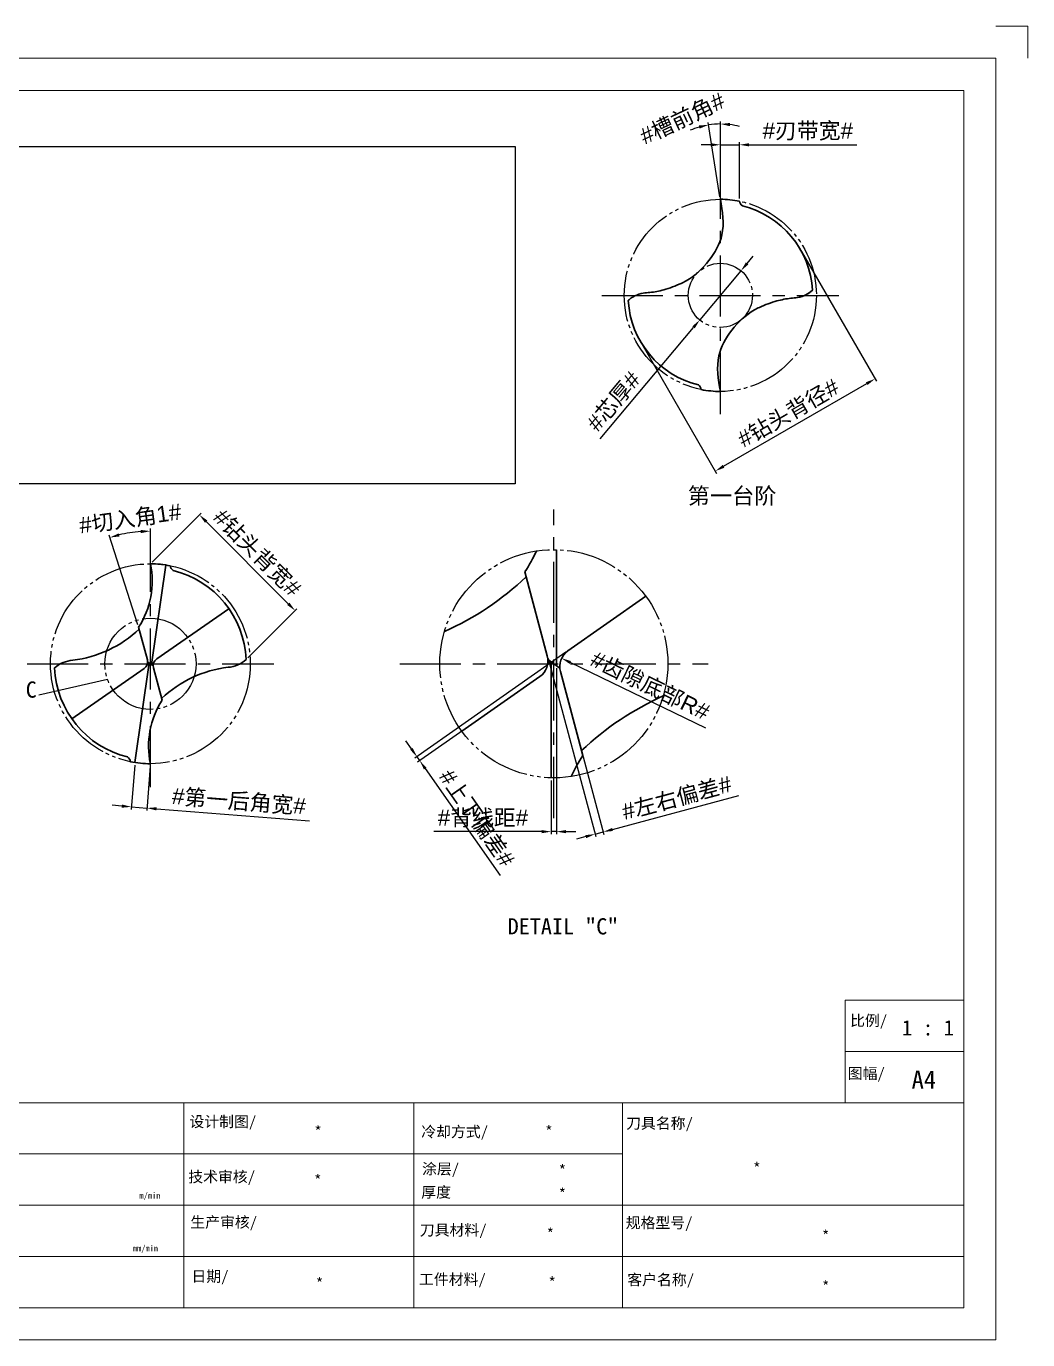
# Model space of a CAD drawing. Header units: inches. Extents: x 0 to 297, y 0 to 210.
# Drawn here: x 140.6 to 297, y 5 to 210 of the extents above; entities that cross this region are included whole.
import ezdxf
from ezdxf.enums import TextEntityAlignment as Align

# ---------------------------------------------------------------- set-up
doc = ezdxf.new("R2010")
doc.units = ezdxf.units.IN
doc.header["$MEASUREMENT"] = 0
doc.linetypes.add('CENTER', pattern=[50.8, 31.75, -6.35, 6.35, -6.35])
doc.linetypes.add('JIS_09_08', pattern=[10.75, 8, -0.55, 0.55, -0.55, 0.55, -0.55])
for name, color, linetype in [('中心线', 2, 'JIS_09_08'), ('保护层', 7, 'Continuous'), ('图框', 7, 'Continuous'), ('标注', 3, 'Continuous'), ('注释', 3, 'Continuous'), ('虚线轮廓', 3, 'Continuous')]:
    doc.layers.add(name, color=color, linetype=linetype)
doc.layers.add('轮廓', color=4, linetype='Continuous', lineweight=35)
doc.styles.get("Standard").update_dxf_attribs({"font": 'arial.ttf'})
doc.styles.add('宋体1.0', font='')
doc.styles.add('样式 1', font='simsunb.ttf')
doc.styles.add('样式 2', font='', dxfattribs={"width": 0.8})
doc.styles.get('宋体1.0').set_extended_font_data('SimSun')
doc.styles.get('样式 2').set_extended_font_data('KaiTi_GB2312')
doc.dimstyles.new('ISO-25-A', dxfattribs={"dimtxt": 2.5, "dimasz": 1.5, "dimexe": 0.4, "dimexo": 0.4, "dimgap": 0.4, "dimtad": 1, "dimdec": 3, "dimtxsty": 'Standard', "dimcen": 2.5, "dimclrd": 256, "dimclre": 256, "dimclrt": 256, "dimadec": 0, "dimazin": 0, "dimtfac": 1, "dimtdec": 3, "dimtmove": 0, "dimatfit": 3, "dimfxl": 1, "dimarcsym": 0})
doc.dimstyles.new('ISO-25-L', dxfattribs={"dimtxt": 2.5, "dimasz": 1.5, "dimexe": 0.4, "dimexo": 0.4, "dimgap": 0.4, "dimtad": 1, "dimdec": 3, "dimtxsty": 'Standard', "dimcen": 2.5, "dimclrd": 256, "dimclre": 256, "dimclrt": 256, "dimadec": 0, "dimazin": 0, "dimtfac": 1, "dimtdec": 3, "dimtmove": 0, "dimatfit": 3, "dimfxl": 1, "dimarcsym": 0})

# ---------------------------------------------------------------- blocks, each defined once
blk = doc.blocks.new('TYFrame_XT')
at = {"layer": '图框', "lineweight": 9}
for p, q in [((292, 210), (297, 210)), ((292, 210), (297, 210)), ((292, 210), (297, 210)), ((292, 210), (297, 210)), ((292, 210), (297, 210)), ((292, 210), (297, 210)), ((292, 210), (297, 210)), ((292, 210), (297, 210)), ((297, 205), (297, 210)), ((297, 205), (297, 210)), ((297, 205), (297, 210)), ((297, 205), (297, 210)), ((297, 205), (297, 210)), ((297, 205), (297, 210)), ((297, 205), (297, 210)), ((297, 205), (297, 210)), ((5, 205), (292, 205)), ((292, 205), (292, 5)), ((10, 200), (287, 200)), ((282, 200), (287, 200)), ((287, 200), (287, 10)), ((287, 195), (287, 200)), ((287, 58), (287, 118)), ((287, 114), (287, 106)), ((287, 98), (287, 90)), ((287, 50), (268.48, 50)), ((165.21, 10), (165.21, 42)), ((201.15, 10), (201.15, 42)), ((128.53, 26), (287, 26)), ((128.53, 18), (287, 18)), ((287, 10), (128.53, 10)), ((292, 5), (5, 5))]:
    blk.add_line(p, q, dxfattribs=at)
at = {"layer": '图框', "color": 0, "lineweight": 9}
for p, q in [((268.48, 58), (268.48, 42)), ((268.48, 58), (287, 58)), ((128.53, 42), (287, 42)), ((233.72, 42), (233.72, 10)), ((128.53, 34), (233.72, 34)), ((233.65, 27.16), (233.72, 27.16))]:
    blk.add_line(p, q, dxfattribs=at)
at = {"layer": '图框', "color": 4, "lineweight": 9}
blk.add_line((128.53, 10), (287, 10), dxfattribs=at)
at = {"layer": '图框', "lineweight": 9, "char_height": 1.7, "attachment_point": 1}
for s, insert, width in [('{\\fNSimSun|b0|i0|c134|p49;比例/}', (269.26, 55.67), 9.4776), ('{\\fNSimSun|b0|i0|c134|p49;图幅/}', (268.89, 47.41), 9.1232), ('{\\fNSimSun|b0|i0|c134|p49;设计制图/\\P}', (166.1, 39.89), 14.1158), ('{\\fNSimSun|b0|i0|c134|p49;刀具名称/}', (234.29, 39.64), 12.7935), ('{\\fNSimSun|b0|i0|c134|p49;冷却方式/}', (202.3, 38.32), 13.9742), ('{\\fNSimSun|b0|i0|c134|p49;技术审核/\\P}', (165.92, 31.28), 13.1299), ('{\\fNSimSun|b0|i0|c134|p49;涂层/}', (202.42, 32.52), 13.9742), ('{\\fNSimSun|b0|i0|c134|p49;厚度}', (202.3, 28.89), 29.6282), ('{\\fNSimSun|b0|i0|c134|p49;生产审核/\\P}', (166.24, 24.2), 14.4426), ('{\\fNSimSun|b0|i0|c134|p49;刀具材料/}', (202.07, 22.97), 14.09), ('{\\fNSimSun|b0|i0|c134|p49;规格型号/}', (234.22, 24.11), 13.1299), ('{\\fNSimSun|b0|i0|c134|p49;工件材料/}', (201.95, 15.29), 13.1299), ('{\\fNSimSun|b0|i0|c134|p49;客户名称/}', (234.47, 15.22), 14.3763)]:
    blk.add_mtext(s, dxfattribs=dict(at, insert=insert, width=width))
at = {"layer": '图框', "lineweight": 9, "attachment_point": 1}
for s, insert, char_height, width, style in [('1 : 1', (277.34, 54.89), 2.4, 11.5045, '宋体1.0'), ('{\\W1;A4}', (278.87, 47.01), 2.8, 8.3005, '样式 2'), ('m/min', (158.3, 27.98), 0.96, 25.34, '样式 1'), ('mm/min', (157.28, 19.75), 0.96, 25.34, '样式 1')]:
    blk.add_mtext(s, dxfattribs=dict(at, insert=insert, char_height=char_height, width=width, style=style))
at = {"layer": '图框', "lineweight": 9, "insert": (166.41, 18.08), "char_height": 1.4, "attachment_point": 1}
blk.add_mtext('{\\fSimSun|b0|i0|c134|p54;\\P\\H1.214x;日期\\fNSimSun|b0|i0|c134|p49;/}', dxfattribs=at)
at = {"layer": '图框', "style": '样式 1'}
for tag, p in [('设计', (186.18, 37.5)), ('冷却', (222.23, 37.52)), ('刀具名称', (254.7, 31.77)), ('审核', (186.14, 29.88)), ('涂层', (224.34, 31.44)), ('厚度', (224.33, 27.78)), ('刀具材料', (222.45, 21.55)), ('规格型号', (265.45, 21.22)), ('日期', (186.42, 13.79)), ('被加工材料', (222.74, 13.91)), ('客户名称', (265.45, 13.31))]:
    blk.add_attdef(tag, text='', height=1.73, dxfattribs=at).set_placement(p, align=Align.MIDDLE_CENTER)
blk = doc.blocks.new('*D51')
at = {"layer": 'Defpoints', "color": 0, "transparency": 16777216}
for p in [(155.74, 130.75), (160, 126.1), (158.17, 116.2), (160, 110.5), (160, 110.5)]:
    blk.add_point(p, dxfattribs=at)
at = {"layer": '标注', "lineweight": -2, "transparency": 16777216}
for p, q in [((160, 126.5), (160, 131.6)), ((158.05, 116.58), (153.55, 130.59))]:
    blk.add_line(p, q, dxfattribs=at)
blk.add_arc((160, 110.5), 20.7, 94.1533, 103.646, dxfattribs=at)
at = {"layer": '标注', "transparency": 16777216}
for points in [[(158.49, 131.39), (158.51, 130.89), (160, 131.2)], [(155.18, 130.37), (155.05, 130.85), (153.67, 130.21)]]:
    blk.add_solid(points, dxfattribs=at)
at = {"layer": '标注', "transparency": 16777216, "insert": (156.87, 133.04), "char_height": 2.5, "attachment_point": 5, "rotation": 7.9148}
blk.add_mtext('#切入角1#', dxfattribs=at)
blk = doc.blocks.new('*D52')
at = {"layer": 'Defpoints', "color": 0, "transparency": 16777216}
for p in [(160, 126.1), (182.6, 118.8), (174.96, 111.16)]:
    blk.add_point(p, dxfattribs=at)
at = {"layer": '标注', "lineweight": -2, "transparency": 16777216}
for p, q in [((160.28, 126.38), (167.93, 134.03)), ((168.71, 132.69), (181.54, 119.86)), ((175.24, 111.44), (182.88, 119.08))]:
    blk.add_line(p, q, dxfattribs=at)
at = {"layer": '标注', "transparency": 16777216}
for points in [[(168.89, 132.87), (168.53, 132.51), (167.65, 133.75)], [(181.72, 120.04), (181.36, 119.68), (182.6, 118.8)]]:
    blk.add_solid(points, dxfattribs=at)
at = {"layer": '标注', "transparency": 16777216, "insert": (176.58, 127.73), "char_height": 2.5, "attachment_point": 5, "rotation": 315}
blk.add_mtext('#钻头背宽#', dxfattribs=at)
blk = doc.blocks.new('*D53')
at = {"layer": 'Defpoints', "color": 0, "transparency": 16777216}
for p in [(157.59, 95.09), (160, 94.9), (159.46, 87.98)]:
    blk.add_point(p, dxfattribs=at)
at = {"layer": '标注', "lineweight": -2, "transparency": 16777216}
for p, q in [((157.56, 94.69), (157.01, 87.77)), ((159.97, 94.5), (159.42, 87.58)), ((155.55, 88.29), (154.05, 88.41)), ((157.05, 88.17), (159.46, 87.98)), ((160.95, 87.86), (184.86, 85.98))]:
    blk.add_line(p, q, dxfattribs=at)
at = {"layer": '标注', "transparency": 16777216}
for points in [[(155.57, 88.54), (155.53, 88.04), (157.05, 88.17)], [(160.97, 88.11), (160.93, 87.62), (159.46, 87.98)]]:
    blk.add_solid(points, dxfattribs=at)
at = {"layer": '标注', "transparency": 16777216, "insert": (173.81, 88.92), "char_height": 2.5, "attachment_point": 5, "rotation": 355.5}
blk.add_mtext('#第一后角宽#', dxfattribs=at)
blk = doc.blocks.new('*D54')
at = {"layer": 'Defpoints', "color": 0, "transparency": 16777216}
for p in [(223.41, 110.2), (222.6, 92.7), (222.6, 84.3)]:
    blk.add_point(p, dxfattribs=at)
at = {"layer": '标注', "lineweight": -2, "transparency": 16777216}
for p, q in [((223.41, 109.8), (223.41, 83.9)), ((222.6, 92.3), (222.6, 83.9)), ((221.1, 84.3), (204.26, 84.3)), ((223.41, 84.3), (222.6, 84.3)), ((224.91, 84.3), (226.41, 84.3))]:
    blk.add_line(p, q, dxfattribs=at)
at = {"layer": '标注', "transparency": 16777216}
for points in [[(221.1, 84.55), (221.1, 84.05), (222.6, 84.3)], [(224.91, 84.55), (224.91, 84.05), (223.41, 84.3)]]:
    blk.add_solid(points, dxfattribs=at)
at = {"layer": '标注', "transparency": 16777216, "insert": (211.93, 86.35), "char_height": 2.5, "attachment_point": 5}
blk.add_mtext('#背线距#', dxfattribs=at)
blk = doc.blocks.new('*D55')
at = {"layer": 'Defpoints', "color": 0, "transparency": 16777216}
for p in [(221.99, 111.73), (224.02, 109.28), (230.72, 84.25)]:
    blk.add_point(p, dxfattribs=at)
at = {"layer": '标注', "lineweight": -2, "transparency": 16777216}
for p, q in [((222.09, 111.34), (229.54, 83.53)), ((224.12, 108.89), (230.82, 83.87)), ((232.17, 84.64), (251.88, 89.92)), ((229.44, 83.91), (230.72, 84.25)), ((227.99, 83.52), (226.54, 83.13))]:
    blk.add_line(p, q, dxfattribs=at)
at = {"layer": '标注', "transparency": 16777216}
for points in [[(232.1, 84.88), (232.23, 84.4), (230.72, 84.25)], [(227.92, 83.76), (228.05, 83.28), (229.44, 83.91)]]:
    blk.add_solid(points, dxfattribs=at)
at = {"layer": '标注', "transparency": 16777216, "insert": (242.22, 89.46), "char_height": 2.5, "attachment_point": 5, "rotation": 15}
blk.add_mtext('#左右偏差#', dxfattribs=at)
blk = doc.blocks.new('*D56')
at = {"layer": 'Defpoints', "color": 0, "transparency": 16777216}
for p in [(225.21, 112.52), (220.81, 108.5), (202.06, 95.37)]:
    blk.add_point(p, dxfattribs=at)
at = {"layer": '标注', "lineweight": -2, "transparency": 16777216}
for p, q in [((224.88, 112.29), (201.29, 95.77)), ((220.48, 108.27), (201.73, 95.14)), ((200.76, 97.23), (199.9, 98.46)), ((201.62, 96), (202.06, 95.37)), ((202.92, 94.14), (214.63, 77.43))]:
    blk.add_line(p, q, dxfattribs=at)
at = {"layer": '标注', "transparency": 16777216}
for points in [[(200.96, 97.37), (200.55, 97.09), (201.62, 96)], [(203.13, 94.29), (202.72, 94), (202.06, 95.37)]]:
    blk.add_solid(points, dxfattribs=at)
at = {"layer": '标注', "transparency": 16777216, "insert": (210.88, 86.35), "char_height": 2.5, "attachment_point": 5, "rotation": 305}
blk.add_mtext('#上下偏差#', dxfattribs=at)
blk = doc.blocks.new('*D57')
at = {"layer": 'Defpoints', "color": 0, "transparency": 16777216}
for p in [(224.21, 111.36), (226.92, 110.05)]:
    blk.add_point(p, dxfattribs=at)
at = {"layer": '注释', "lineweight": -2, "transparency": 16777216}
blk.add_line((246.73, 100.47), (225.57, 110.7), dxfattribs=at)
at = {"layer": '注释', "transparency": 16777216}
blk.add_solid([(225.67, 110.93), (225.46, 110.48), (224.21, 111.36)], dxfattribs=at)
at = {"layer": '注释', "transparency": 16777216, "insert": (237.98, 106.98), "char_height": 2.5, "attachment_point": 5, "rotation": 334.199}
blk.add_mtext('#齿隙底部R#', dxfattribs=at)
blk = doc.blocks.new('*D58')
at = {"layer": 'Defpoints', "color": 0, "transparency": 16777216}
for p in [(252.22, 171.84), (245.78, 164.16)]:
    blk.add_point(p, dxfattribs=at)
at = {"layer": '标注', "lineweight": -2, "transparency": 16777216}
for p, q in [((253.18, 172.99), (254.15, 174.14)), ((252.22, 171.84), (245.78, 164.16)), ((230.21, 145.59), (244.82, 163.01))]:
    blk.add_line(p, q, dxfattribs=at)
at = {"layer": '标注', "transparency": 16777216}
for points in [[(252.99, 173.15), (253.38, 172.83), (252.22, 171.84)], [(244.62, 163.17), (245.01, 162.85), (245.78, 164.16)]]:
    blk.add_solid(points, dxfattribs=at)
at = {"layer": '标注', "transparency": 16777216, "insert": (232.43, 151.39), "char_height": 2.5, "attachment_point": 5, "rotation": 50.0188}
blk.add_mtext('#芯厚#', dxfattribs=at)
blk = doc.blocks.new('*D59')
at = {"layer": 'Defpoints', "color": 0, "transparency": 16777216}
for p in [(248.39, 194.74), (249, 183), (249, 183), (249, 182.06), (249.28, 181.23)]:
    blk.add_point(p, dxfattribs=at)
at = {"layer": '标注', "lineweight": -2, "transparency": 16777216}
for p, q in [((248.94, 183.4), (247.1, 195)), ((249, 183.4), (249, 195.15))]:
    blk.add_line(p, q, dxfattribs=at)
for start, end in [(90, 98.9892), (106.3077, 113.6261), (75.3632, 82.6816)]:
    blk.add_arc((249, 183), 11.75, start, end, dxfattribs=at)
at = {"layer": '标注', "transparency": 16777216}
for points in [[(250.48, 194.41), (250.51, 194.91), (249, 194.75)], [(245.65, 194.52), (245.75, 194.03), (247.16, 194.61)]]:
    blk.add_solid(points, dxfattribs=at)
at = {"layer": '标注', "transparency": 16777216, "insert": (243.11, 195.5), "char_height": 2.5, "attachment_point": 5, "rotation": 25.2349}
blk.add_mtext('#槽前角#', dxfattribs=at)
blk = doc.blocks.new('*D60')
at = {"layer": 'Defpoints', "color": 0, "transparency": 16777216}
for p in [(261.48, 175.2), (236.53, 160.8), (273.16, 154.97)]:
    blk.add_point(p, dxfattribs=at)
at = {"layer": '标注', "lineweight": -2, "transparency": 16777216}
for p, q in [((261.68, 174.85), (273.36, 154.63)), ((236.73, 160.45), (248.41, 140.22)), ((249.51, 141.32), (271.86, 154.22))]:
    blk.add_line(p, q, dxfattribs=at)
at = {"layer": '标注', "transparency": 16777216}
for points in [[(271.73, 154.44), (271.98, 154.01), (273.16, 154.97)], [(249.38, 141.54), (249.63, 141.1), (248.21, 140.57)]]:
    blk.add_solid(points, dxfattribs=at)
at = {"layer": '标注', "transparency": 16777216, "insert": (259.67, 149.53), "char_height": 2.5, "attachment_point": 5, "rotation": 30}
blk.add_mtext('#钻头背径#', dxfattribs=at)
blk = doc.blocks.new('*D61')
at = {"layer": 'Defpoints', "color": 0, "transparency": 16777216}
for p in [(251.99, 191.5), (249, 183), (251.99, 182.7)]:
    blk.add_point(p, dxfattribs=at)
at = {"layer": '标注', "lineweight": -2, "transparency": 16777216}
for p, q in [((247.5, 191.5), (246, 191.5)), ((249, 183.4), (249, 191.9)), ((249, 191.5), (251.99, 191.5)), ((251.99, 183.1), (251.99, 191.9)), ((253.49, 191.5), (270.32, 191.5))]:
    blk.add_line(p, q, dxfattribs=at)
at = {"layer": '标注', "transparency": 16777216}
for points in [[(247.5, 191.75), (247.5, 191.25), (249, 191.5)], [(253.49, 191.75), (253.49, 191.25), (251.99, 191.5)]]:
    blk.add_solid(points, dxfattribs=at)
at = {"layer": '标注', "transparency": 16777216, "insert": (262.66, 193.56), "char_height": 2.5, "attachment_point": 5}
blk.add_mtext('#刃带宽#', dxfattribs=at)

msp = doc.modelspace()

# ---------------------------------------------------------------- linework, layer by layer
at = {"color": 1}
msp.add_lwpolyline([(18.9965, 191.2275), (216.9522, 191.2275), (216.9522, 138.6041), (18.9965, 138.6041)], close=True, dxfattribs=at)
at = {"layer": '中心线', "linetype": 'CENTER', "ltscale": 0.3}
for p, q in [((249, 149.482), (249, 186.518)), ((230.482, 168), (267.518, 168)), ((223, 86.4265), (223, 134.5735)), ((160.0022, 91.243), (160.0022, 129.7606)), ((140.7434, 110.5018), (179.2609, 110.5018)), ((198.9265, 110.5), (247.0735, 110.5))]:
    msp.add_line(p, q, dxfattribs=at)
at = {"layer": '注释'}
msp.add_line((153.3101, 108.0592), (142.5847, 105.5806), dxfattribs=at)
at = {"layer": '虚线轮廓', "linetype": 'JIS_09_08'}
for centre, radius in [((249, 168), 15), ((249, 168), 5.0128), ((223, 110.5), 17.8098), ((160.0022, 110.5018), 15.6), ((160.0022, 110.5018), 7.1239)]:
    msp.add_circle(centre, radius, dxfattribs=at)
at = {"layer": '轮廓'}
for p, q in [((223.4069, 110.1979), (223.4069, 128.3052)), ((160.1882, 110.3637), (162.4189, 125.9135)), ((218.47, 124.8343), (221.9821, 111.7269)), ((225.1949, 112.5071), (237.3647, 121.0284)), ((160.9813, 111.2548), (172.2661, 119.097)), ((159.529, 111.1312), (158.1698, 116.2039)), ((159.5725, 110.8208), (160.4319, 110.1828)), ((222.075, 111.1867), (223.925, 109.8133)), ((222.5931, 110.8021), (222.5931, 92.6948)), ((159.0231, 109.7488), (147.7383, 101.9066)), ((159.8161, 110.6399), (157.5855, 95.0901)), ((160.4753, 109.8724), (161.8346, 104.7997)), ((227.53, 96.1657), (224.0179, 109.2731)), ((220.8051, 108.4929), (208.6353, 99.9716))]:
    msp.add_line(p, q, dxfattribs=at)
for centre, radius, start, end in [((249, 168), 15, 78.521659, 90), ((253.0436, 182.8665), 1.0717, 188.938398, 235.410882), ((249, 168), 14.4, 3.213664, 76.198462), ((260.3075, 172.0975), 4.5, 274.464059, 313.015485), ((249, 168), 14.4, 183.213664, 256.198462), ((244.9564, 153.1335), 1.0717, 8.938398, 55.410882), ((249, 168), 15, 258.521659, 270), ((190.7264, 142.6784), 32.9867, 327.251742, 333.785557), ((147.0927, 123.3731), 13.1947, 327.088484, 11.934872), ((160.0022, 110.5018), 15.6, 78.521659, 90), ((164.2076, 125.963), 1.1146, 188.938398, 235.410882), ((160.0022, 110.5018), 14.976, 2.52799, 76.198462), ((187.242, 157.3271), 45.7805, 294.07109, 313.371296), ((145.699, 129.2326), 18.3122, 276.852376, 313.272255), ((148.1923, 106.3814), 4.68, 93.778385, 132.329811), ((158.2926, 110.7999), 1.28, 304.796631, 15), ((161.7117, 110.2037), 1.28, 124.796631, 195), ((171.8121, 114.6222), 4.68, 273.778385, 312.329811), ((219.0844, 110.9504), 3, 305, 15), ((226.9156, 110.0496), 3, 125, 195), ((160.0022, 110.5018), 14.976, 182.52799, 256.198462), ((174.3054, 91.771), 18.3122, 96.852376, 133.272255), ((172.9116, 97.6305), 13.1947, 147.088484, 191.934872), ((258.758, 63.6729), 45.7805, 114.07109, 133.371296), ((155.7968, 95.0406), 1.1146, 8.938398, 55.410882), ((160.0022, 110.5018), 15.6, 258.521659, 270), ((255.2736, 78.3216), 32.9867, 147.251742, 153.785557)]:
    msp.add_arc(centre, radius, start, end, dxfattribs=at)
for points in [[(249, 183), (249.3177, 181.1078), (249.8908, 177.6951), (247.3225, 173.2093), (244.8314, 170.8448), (242.2847, 169.5611), (240.4042, 168.871), (238.3829, 168.4571), (236.8353, 168.3754), (235.8283, 168.0422), (235.0745, 167.5848), (234.7607, 167.3125), (234.6226, 167.1927)], [(249, 153), (248.6823, 154.8922), (248.1092, 158.3049), (250.6775, 162.7907), (253.1686, 165.1552), (255.7153, 166.4389), (257.5958, 167.129), (259.6171, 167.5429), (261.1647, 167.6246), (262.1717, 167.9578), (262.9255, 168.4152), (263.2393, 168.6875), (263.3774, 168.8073)]]:
    msp.add_open_spline(points, degree=3, knots=[0, 0, 0, 0, 5.5672741, 10.04142413, 14.81460178, 15.67287681, 18.58409998, 20.7962722, 21.83444548, 23.2227197, 23.9200454, 24.46752974, 24.46752974, 24.46752974, 24.46752974], dxfattribs=at)

# ---------------------------------------------------------------- block references
at = {"color": 0}
msp.add_blockref('TYFrame_XT', (0, 0), dxfattribs=at).add_auto_attribs({'客户名称': '*', '规格型号': '*', '刀具名称': '*', '冷却': '*', '厚度': '*', '涂层': '*', '被加工材料': '*', '刀具材料': '*', '日期': '*', '审核': '*', '设计': '*'})

# ---------------------------------------------------------------- texts
at = {"layer": '保护层', "char_height": 2.53935, "width": 21.860635, "attachment_point": 1}
for s, insert in [('{\\f宋体|b0|i0|c134|p2;第一台阶}', (243.9042, 137.987)), ('{\\f宋体|b0|i0|c134|p2;DETAIL "C"}', (215.7953, 70.7936))]:
    msp.add_mtext(s, dxfattribs=dict(at, insert=insert))
at = {"layer": '注释', "insert": (140.5338, 107.745), "char_height": 2.53935, "width": 21.860635, "attachment_point": 1}
msp.add_mtext('{\\f宋体|b0|i0|c134|p2;C}', dxfattribs=at)

# ---------------------------------------------------------------- dimensions: what is measured, and where the dimension line sits
at = {"layer": '标注'}
for base, line1, line2, text, picture, middle in [((248.3857, 194.7354), ((249, 183), (249, 182.06)), ((249, 183), (249.28, 181.23)), '#槽前角#', '*D59', (243.99, 193.63)), ((155.7441, 130.7549), ((160, 110.5), (160, 126.1)), ((160, 110.5), (158.17, 116.2)), '#切入角1#', '*D51', (157.15, 131))]:
    dim = msp.add_angular_dim_2l(base=base, line1=line1, line2=line2, text=text, dimstyle='ISO-25-A', dxfattribs=at)
    dim.commit()
    dim.dimension.update_dxf_attribs({"geometry": picture, "text_midpoint": middle, "dimtype": 162})
for base, p1, p2, text, picture, middle in [((251.99, 191.5), (249, 183), (251.99, 182.7), '#刃带宽#', '*D61', (262.6554, 193.555)), ((222.5952, 84.2973), (223.4052, 110.1973), (222.5952, 92.6973), '#背线距#', '*D54', (211.9298, 86.3454))]:
    dim = msp.add_linear_dim(base=base, p1=p1, p2=p2, text=text, dimstyle='ISO-25-L', dxfattribs=at)
    dim.commit()
    dim.dimension.update_dxf_attribs({"geometry": picture, "text_midpoint": middle})
for base, p1, p2, angle, text, picture, middle in [((273.1575, 154.9739), (236.53, 160.8), (261.48, 175.2), 29.999999, '#钻头背径#', '*D60', (259.6666, 149.5336)), ((182.6, 118.8), (160, 126.1), (174.96, 111.16), 315.000001, '#钻头背宽#', '*D52', (176.5781, 127.7281)), ((202.0607, 95.3723), (225.2052, 112.5173), (220.8052, 108.4973), 305.000001, '#上下偏差#', '*D56', (210.8812, 86.346)), ((230.72, 84.2548), (221.9852, 111.7273), (224.0152, 109.2773), 15, '#左右偏差#', '*D55', (242.2187, 89.4562)), ((159.4556, 87.9823), (157.59, 95.09), (160, 94.9), 355.5, '#第一后角宽#', '*D53', (173.8143, 88.9206))]:
    dim = msp.add_linear_dim(base=base, p1=p1, p2=p2, angle=angle, text=text, dimstyle='ISO-25-L', dxfattribs=at)
    dim.commit()
    dim.dimension.update_dxf_attribs({"geometry": picture, "text_midpoint": middle})
dim = msp.add_diameter_dim_2p(p1=(252.22, 171.84), p2=(245.78, 164.16), text='#芯厚#', dimstyle='ISO-25-A', dxfattribs=at)
dim.commit()
dim.dimension.update_dxf_attribs({"geometry": '*D58', "text_midpoint": (233.9828, 150.0912), "dimtype": 163})
at = {"layer": '注释'}
dim = msp.add_radius_dim(center=(226.9156, 110.0496), mpoint=(224.2147, 111.3553), text='#齿隙底部R#', dimstyle='ISO-25-L', dxfattribs=at)
dim.commit()
dim.dimension.update_dxf_attribs({"geometry": '*D57', "text_midpoint": (237.0857, 105.133), "dimtype": 164})

doc.saveas('drawing.dxf')
